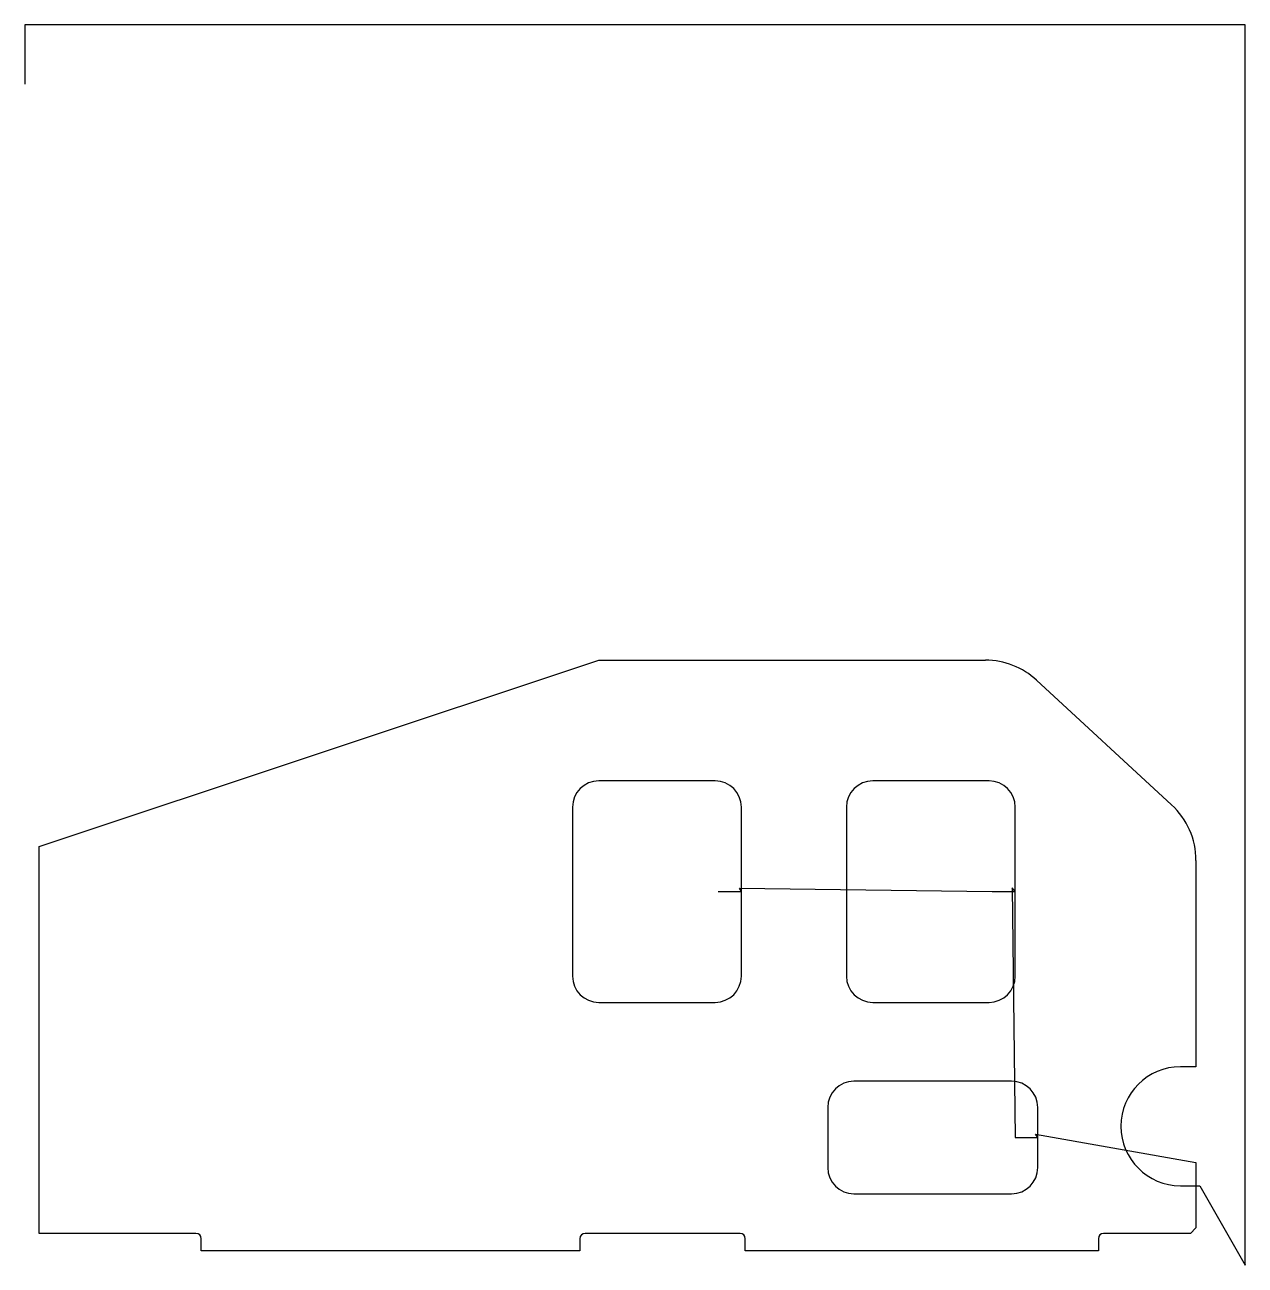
# Model space of a CAD drawing. Header units: metres. Extents: x 2976 to 4602, y 0 to 1652.
import ezdxf

# ---------------------------------------------------------------- set-up
doc = ezdxf.new("R2010")
doc.units = ezdxf.units.M

msp = doc.modelspace()

# ---------------------------------------------------------------- linework, layer by layer
at = {"layer": 'TOOL_0'}
for p, q in [((4602.211, 1652.217), (2976.051, 1652.217)), ((2976.051, 1652.217), (2976.051, 1574.157)), ((4602.211, 0.999), (4602.211, 1652.217)), ((2976.051, 1574.157), (2976.051, 1573.157)), ((2995.116, 557.612), (3740.765, 805.821)), ((3740.765, 805.821), (4256.072, 805.821)), ((4324.31, 779.194), (4504.169, 613.324)), ((3895.864, 645.073), (3740.864, 645.073)), ((4260.864, 645.072), (4105.864, 645.072)), ((3705.864, 610.073), (3705.864, 385.073)), ((3930.864, 497.573), (3930.864, 610.073)), ((4070.864, 610.072), (4070.864, 385.072)), ((4295.864, 497.572), (4295.864, 610.072)), ((2995.116, 42.321), (2995.116, 557.612)), ((4536.616, 539.261), (4536.616, 264.322)), ((3900.163, 497.573), (3930.864, 497.573)), ((3930.864, 497.573), (3928.175, 501.986)), ((3928.175, 501.986), (4265.029, 497.572)), ((3930.864, 385.073), (3930.864, 497.573)), ((4265.029, 497.572), (4295.864, 497.572)), ((4295.864, 497.572), (4291.579, 502.682)), ((4291.579, 502.682), (4295.613, 170.072)), ((4295.864, 385.072), (4295.864, 497.572)), ((3740.864, 350.073), (3895.864, 350.073)), ((4105.864, 350.072), (4260.864, 350.072)), ((4536.616, 264.322), (4515.866, 264.322)), ((4290.865, 245.072), (4080.865, 245.072)), ((4045.865, 210.072), (4045.865, 130.072)), ((4325.865, 170.072), (4325.865, 210.072)), ((4295.613, 170.072), (4325.865, 170.072)), ((4325.865, 170.072), (4322.617, 174.742)), ((4322.617, 174.742), (4536.616, 136.674)), ((4325.865, 130.072), (4325.865, 170.072)), ((4536.616, 136.674), (4536.616, 105.821)), ((4515.866, 105.822), (4536.616, 105.822)), ((4536.616, 105.822), (4541.923, 105.822)), ((4536.616, 105.821), (4536.616, 49.76)), ((4541.923, 105.822), (4602.211, -0.001)), ((4080.865, 95.072), (4290.865, 95.072)), ((4536.616, 49.76), (4529.177, 42.321)), ((3204.116, 42.321), (2995.116, 42.321)), ((3211.116, 19.321), (3211.116, 35.321)), ((3715.616, 35.321), (3715.616, 19.321)), ((3929.116, 42.321), (3722.616, 42.321)), ((3936.116, 19.321), (3936.116, 35.321)), ((4406.616, 35.321), (4406.616, 19.321)), ((4529.177, 42.321), (4413.616, 42.321)), ((3715.616, 19.321), (3211.116, 19.321)), ((4406.616, 19.321), (3936.116, 19.321)), ((4602.211, -0.001), (4602.211, 0.999)), ((4602.211, 0.999), (4602.211, -0.001)), ((4602.211, -0.001), (4602.211, 0.999)), ((4602.211, -0.001), (4602.211, -0.001))]:
    msp.add_line(p, q, dxfattribs=at)
for centre, radius, start, end in [((4256.072, 705.071), 100.75, 47.367178, 90), ((3740.864, 610.073), 35, 90, 180), ((3895.864, 610.073), 35, 0, 90), ((4105.864, 610.072), 35, 90, 180), ((4260.864, 610.072), 35, 0, 90), ((4435.866, 539.261), 100.75, 0, 47.316872), ((3740.864, 385.073), 35, 180, 270), ((3895.864, 385.073), 35, 270, 0), ((4105.864, 385.072), 35, 180, 270), ((4260.864, 385.072), 35, 270, 0), ((4515.866, 185.072), 79.25, 90, 270), ((4080.865, 210.072), 35, 90, 180), ((4290.865, 210.072), 35, 0, 90), ((4080.865, 130.072), 35, 180, 270), ((4290.865, 130.072), 35, 270, 0), ((3204.116, 35.321), 7, 0, 90), ((3722.616, 35.321), 7, 90, 180), ((3929.116, 35.321), 7, 0, 90), ((4413.616, 35.321), 7, 90, 180)]:
    msp.add_arc(centre, radius, start, end, dxfattribs=at)

doc.saveas('drawing.dxf')
